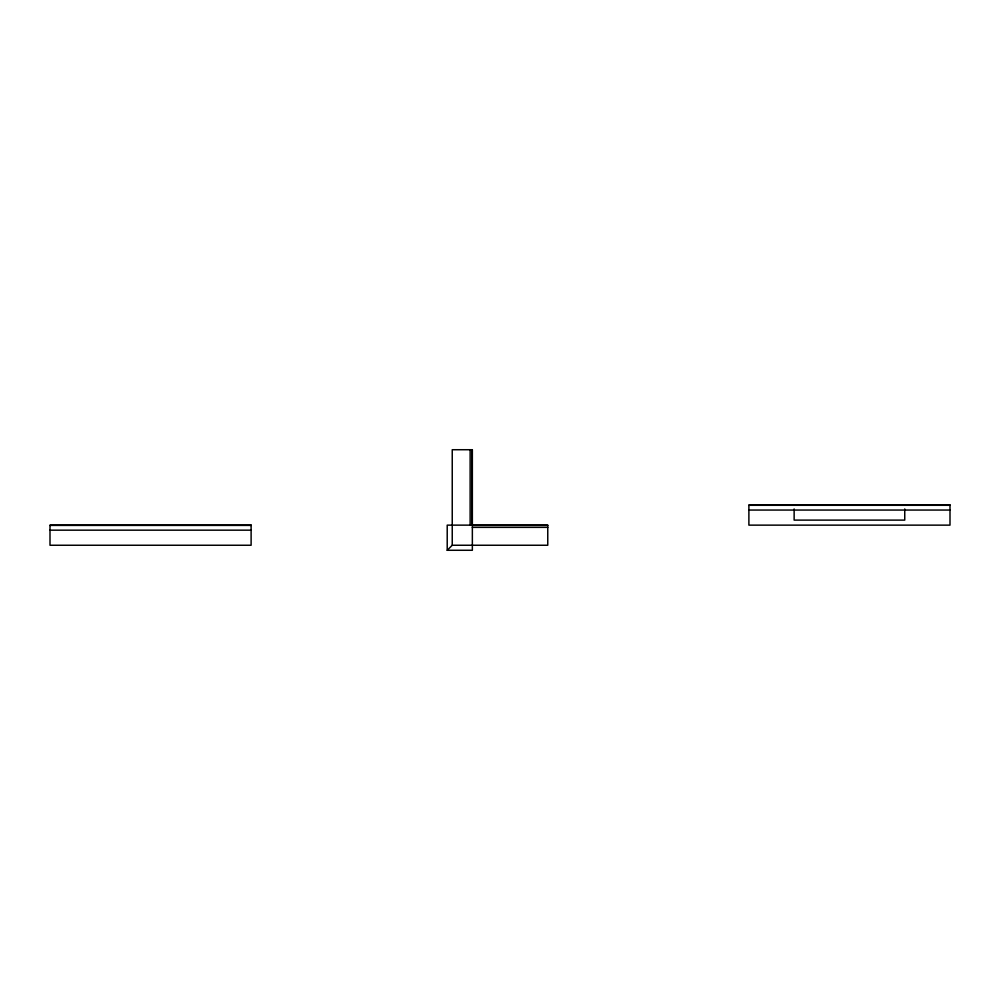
<?xml version="1.0" encoding="UTF-8"?>
<svg xmlns="http://www.w3.org/2000/svg" width="1000" height="1000" viewBox="0 0 1000 1000"><rect width="100%" height="100%" fill="white"/><g stroke="black" fill="none" stroke-linecap="round" stroke-linejoin="round"><path stroke-width="1.5" d="M470.438 525.138L447.212 525.138L447.212 550.275L452.238 545.25L547.762 545.25L547.762 525.138L471.238 525.138M748.888 505.288L950 505.288M748.888 510.05L950 510.05M50 525.4L251.112 525.4M472.35 525.4L547.762 525.4M472.35 527.35L547.762 527.35M50 530.163L251.112 530.163M447.212 550.275L472.35 550.275L472.35 526.562M904.75 508.938L904.75 520.112L794.137 520.112L794.137 508.938M472.35 525.712L472.35 449.725L452.238 449.725L452.238 545.25M472.088 449.725L472.088 525.138M470.138 449.725L470.138 525.138M950 505.025L748.888 505.025L748.888 525.138L950 525.138L950 505.025M251.112 525.138L50 525.138L50 545.25L251.112 545.25L251.112 525.138"/></g></svg>
